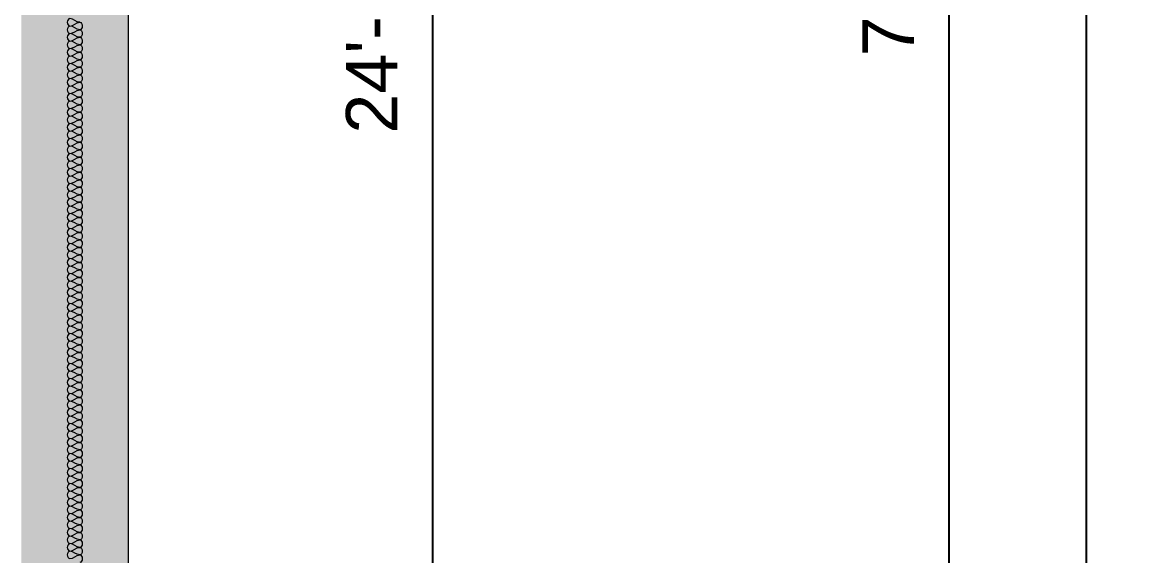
# Model space of a CAD drawing. Header units: inches. Extents: x 1913 to 24953, y -2945 to 1064.
# Drawn here: x 19839.7 to 20099.9, y -809.4 to -685 of the extents above; entities that cross this region are included whole.
import ezdxf

# ---------------------------------------------------------------- set-up
doc = ezdxf.new("R2010")
doc.units = ezdxf.units.IN
doc.header["$MEASUREMENT"] = 0
for name, color, linetype, lineweight in [('A-ANNO-DIMS', 211, 'Continuous', 9), ('A-DETL', 90, 'Continuous', 9), ('A-FLOR', 192, 'Continuous', 13), ('A-WALL', 113, 'Continuous', 13), ('A-WALL-PATT', 111, 'Continuous', 50)]:
    doc.layers.add(name, color=color, linetype=linetype, lineweight=lineweight)
doc.styles.add('Arial', font='arial.ttf', dxfattribs={"height": 12})
doc.dimstyles.new('Linear_-_3_32__Arial', dxfattribs={"dimscale": 12, "dimtxt": 12.243113, "dimasz": 1.333333, "dimexe": 1, "dimexo": 0.666667, "dimgap": 0.666667, "dimtad": 1, "dimdec": 5, "dimrnd": 0.03125, "dimzin": 1, "dimdsep": 46, "dimlunit": 4, "dimtxsty": 'Arial', "dimblk1": 'OBLIQUE', "dimblk2": 'OBLIQUE', "dimsah": 1, "dimcen": 0.09, "dimdle": 1, "dimazin": 0, "dimtfac": 1, "dimtdec": 4, "dimtix": 1, "dimtmove": 0, "dimatfit": 3, "dimfxl": 1, "dimtvp": 1, "dimtfill": 1, "dimfrac": 2, "dimtolj": 1, "dimtzin": 0, "dimarcsym": 2})

# ---------------------------------------------------------------- blocks, each defined once
blk = doc.blocks.new('_Oblique')
at = {"color": 0, "linetype": 'ByBlock', "lineweight": -2}
blk.add_line((-0.5, -0.5), (0.5, 0.5), dxfattribs=at)
blk = doc.blocks.new('*D438')
at = {"layer": 'A-ANNO-DIMS', "color": 0, "lineweight": -2, "transparency": 16777216}
for p, q in [((20087.86, 630.42), (20087.86, -1697.58)), ((19857.24, 618.42), (20099.86, 618.42)), ((19859.97, -1685.58), (20099.86, -1685.58))]:
    blk.add_line(p, q, dxfattribs=at)
at = {"layer": 'Defpoints', "color": 0, "lineweight": 0, "transparency": 16777216}
for p in [(19849.24, 618.42), (19851.97, -1685.58), (20087.86, -1685.58)]:
    blk.add_point(p, dxfattribs=at)
at = {"layer": 'A-ANNO-DIMS', "color": 0, "lineweight": -2, "transparency": 16777216, "xscale": 16, "yscale": 16, "zscale": 16}
for p, rotation in [((20087.86, 618.42), 90), ((20087.86, -1685.58), 270)]:
    blk.add_blockref('_Oblique', p, dxfattribs=dict(at, rotation=rotation))
at = {"layer": 'A-ANNO-DIMS', "color": 0, "lineweight": 0, "transparency": 16777216, "insert": (20073.74, -533.58), "char_height": 12, "width": 73.4587, "attachment_point": 5, "rotation": 90, "style": 'Arial'}
blk.add_mtext('\\A1;192\'-0"', dxfattribs=at)
blk = doc.blocks.new('*D490')
at = {"layer": 'A-ANNO-DIMS', "color": 0, "lineweight": -2, "transparency": 16777216}
for p, q in [((19935.41, -533.58), (19935.41, -845.58)), ((19871.97, -545.58), (19947.41, -545.58)), ((19871.97, -833.58), (19947.41, -833.58))]:
    blk.add_line(p, q, dxfattribs=at)
at = {"layer": 'Defpoints', "color": 0, "lineweight": 0, "transparency": 16777216}
for p in [(19863.97, -545.58), (19863.97, -833.58), (19935.41, -833.58)]:
    blk.add_point(p, dxfattribs=at)
at = {"layer": 'A-ANNO-DIMS', "color": 0, "lineweight": -2, "transparency": 16777216, "xscale": 16, "yscale": 16, "zscale": 16}
for p, rotation in [((19935.41, -545.58), 90), ((19935.41, -833.58), 270)]:
    blk.add_blockref('_Oblique', p, dxfattribs=dict(at, rotation=rotation))
at = {"layer": 'A-ANNO-DIMS', "color": 0, "lineweight": 0, "transparency": 16777216, "insert": (19921.28, -689.58), "char_height": 12, "width": 62.3834, "attachment_point": 5, "rotation": 90, "style": 'Arial'}
blk.add_mtext('\\A1;24\'-0"', dxfattribs=at)
blk = doc.blocks.new('*D499')
at = {"layer": 'A-ANNO-DIMS', "color": 0, "lineweight": -2, "transparency": 16777216}
for p, q in [((20055.86, -1133.58), (20055.86, -209.58)), ((19859.97, -221.58), (20067.86, -221.58)), ((19872.47, -1121.58), (20067.86, -1121.58))]:
    blk.add_line(p, q, dxfattribs=at)
at = {"layer": 'Defpoints', "color": 0, "lineweight": 0, "transparency": 16777216}
for p in [(19851.97, -221.58), (20055.86, -221.58), (19864.47, -1121.58)]:
    blk.add_point(p, dxfattribs=at)
at = {"layer": 'A-ANNO-DIMS', "color": 0, "lineweight": -2, "transparency": 16777216, "xscale": 16, "yscale": 16, "zscale": 16}
for p, rotation in [((20055.86, -221.58), 90), ((20055.86, -1121.58), 270)]:
    blk.add_blockref('_Oblique', p, dxfattribs=dict(at, rotation=rotation))
at = {"layer": 'A-ANNO-DIMS', "color": 0, "lineweight": 0, "transparency": 16777216, "insert": (20041.74, -671.58), "char_height": 12, "width": 62.3834, "attachment_point": 5, "rotation": 90, "style": 'Arial'}
blk.add_mtext('\\A1;75\'-0"', dxfattribs=at)

msp = doc.modelspace()

# ---------------------------------------------------------------- hatches: boundary and pattern name
at = {"layer": 'A-WALL-PATT', "lineweight": 0}
h = msp.add_hatch(dxfattribs=at)
h.set_pattern_fill('FP_1', color=256, style=0, pattern_type=2)
h.set_pattern_definition([(50, (18984.365, 244.067), (36.72335, -3.213), [3.84, -42.24]), (355, (18984.365, 244.067), (-7.1044, 38.51274), [3.072, -33.792]), (100.451, (18987.425, 243.8), (29.62024, 35.29956), [3.263, -35.898]), (46.184, (18984.365, 254.307), (54.6425, -8.4752), [5.76, -63.36]), (96.636, (18988.92, 253.6), (47.854, 49.8752), [4.895, -53.848]), (351.184, (18984.365, 254.307), (47.8553, 49.8749), [4.608, -50.688]), (21, (18989.485, 251.747), (30.56126, -20.614), [3.84, -42.24]), (326, (18989.485, 251.747), (12.4577, 37.1283), [3.072, -33.792]), (71.451, (18992.03, 250.03), (43.02, 16.5135), [3.263, -35.898]), (37.5, (18984.365, 244.067), (0.6228, 17.04428), [1.69, -31.693, 1.69, -32.614, -33.92]), (37.5, (18984.365, 244.067), (0.6228, 17.04428), [-67.686, 1.69, -32.23]), (7.5, (18984.365, 244.067), (13.4694, 20.19387), [1.69, -17.869, 1.69, -30.925, -12.928]), (7.5, (18984.365, 244.067), (13.4694, 20.19387), [-52.173, 1.69, -11.238]), (327.5, (18972.947, 244.067), (27.33168, -1.15522), [1.69, -11.11, 1.69, -38.246, -52.992]), (327.5, (18972.947, 244.067), (27.33168, -1.15522), [-52.736, 1.69, -51.302]), (317.5, (18967.827, 244.067), (29.85903, 5.12498), [1.69, -14.95, 1.69, -24.832, -37.632]), (317.5, (18967.827, 244.067), (29.85903, 5.12498), [-43.162, 1.69, -35.942])])
h.paths.add_polyline_path([(19839.466293, -167.581337), (19864.466293, -167.581337), (19864.466293, -211.581337), (19864.466293, -231.581337), (19864.466293, -1121.581337), (19839.466293, -1121.581337), (19839.466293, -447.581337), (19839.466293, -427.581337), (19839.466293, -322.581337), (19839.466293, -312.581337), (19839.466293, -231.581337), (19839.466293, -211.581337)], flags=0)
h.paths.add_polyline_path([(19839.466293, 37.418663), (19864.466293, 37.418663), (19864.466293, -131.581337), (19839.466293, -131.581337)], flags=0)

# ---------------------------------------------------------------- linework, layer by layer
at = {"layer": 'A-DETL', "lineweight": 0}
for points in [[(19850.799627, -684.081337), (19850.524641, -684.081337), (19849.907946, -684.956337), (19850.524641, -685.831337), (19850.799627, -685.831337)], [(19853.13296, -684.956337), (19852.331245, -684.956337), (19851.601342, -684.081337), (19850.799627, -684.081337)], [(19850.799627, -685.831337), (19850.524641, -685.831337), (19849.907946, -686.706337), (19850.524641, -687.581337), (19850.799627, -687.581337)], [(19850.799627, -685.831337), (19851.601342, -685.831337), (19852.331245, -684.956337), (19853.13296, -684.956337)], [(19853.13296, -686.706337), (19852.331245, -686.706337), (19851.601342, -685.831337), (19850.799627, -685.831337)], [(19850.799627, -687.581337), (19851.601342, -687.581337), (19852.331245, -686.706337), (19853.13296, -686.706337)], [(19853.13296, -684.956337), (19853.407946, -684.956337), (19854.024641, -685.831337), (19853.407946, -686.706337), (19853.13296, -686.706337)], [(19853.13296, -686.706337), (19853.407946, -686.706337), (19854.024641, -687.581337), (19853.407946, -688.456337), (19853.13296, -688.456337)], [(19850.799627, -687.581337), (19850.524641, -687.581337), (19849.907946, -688.456337), (19850.524641, -689.331337), (19850.799627, -689.331337)], [(19850.799627, -689.331337), (19850.524641, -689.331337), (19849.907946, -690.206337), (19850.524641, -691.081337), (19850.799627, -691.081337)], [(19853.13296, -688.456337), (19852.331245, -688.456337), (19851.601342, -687.581337), (19850.799627, -687.581337)], [(19850.799627, -689.331337), (19851.601342, -689.331337), (19852.331245, -688.456337), (19853.13296, -688.456337)], [(19853.13296, -690.206337), (19852.331245, -690.206337), (19851.601342, -689.331337), (19850.799627, -689.331337)], [(19853.13296, -688.456337), (19853.407946, -688.456337), (19854.024641, -689.331337), (19853.407946, -690.206337), (19853.13296, -690.206337)], [(19850.799627, -691.081337), (19850.524641, -691.081337), (19849.907946, -691.956337), (19850.524641, -692.831337), (19850.799627, -692.831337)], [(19850.799627, -691.081337), (19851.601342, -691.081337), (19852.331245, -690.206337), (19853.13296, -690.206337)], [(19853.13296, -691.956337), (19852.331245, -691.956337), (19851.601342, -691.081337), (19850.799627, -691.081337)], [(19850.799627, -692.831337), (19851.601342, -692.831337), (19852.331245, -691.956337), (19853.13296, -691.956337)], [(19853.13296, -690.206337), (19853.407946, -690.206337), (19854.024641, -691.081337), (19853.407946, -691.956337), (19853.13296, -691.956337)], [(19853.13296, -691.956337), (19853.407946, -691.956337), (19854.024641, -692.831337), (19853.407946, -693.706337), (19853.13296, -693.706337)], [(19850.799627, -692.831337), (19850.524641, -692.831337), (19849.907946, -693.706337), (19850.524641, -694.581337), (19850.799627, -694.581337)], [(19850.799627, -694.581337), (19850.524641, -694.581337), (19849.907946, -695.456337), (19850.524641, -696.331337), (19850.799627, -696.331337)], [(19853.13296, -693.706337), (19852.331245, -693.706337), (19851.601342, -692.831337), (19850.799627, -692.831337)], [(19850.799627, -694.581337), (19851.601342, -694.581337), (19852.331245, -693.706337), (19853.13296, -693.706337)], [(19853.13296, -695.456337), (19852.331245, -695.456337), (19851.601342, -694.581337), (19850.799627, -694.581337)], [(19853.13296, -693.706337), (19853.407946, -693.706337), (19854.024641, -694.581337), (19853.407946, -695.456337), (19853.13296, -695.456337)], [(19850.799627, -696.331337), (19850.524641, -696.331337), (19849.907946, -697.206337), (19850.524641, -698.081337), (19850.799627, -698.081337)], [(19850.799627, -696.331337), (19851.601342, -696.331337), (19852.331245, -695.456337), (19853.13296, -695.456337)], [(19853.13296, -697.206337), (19852.331245, -697.206337), (19851.601342, -696.331337), (19850.799627, -696.331337)], [(19853.13296, -695.456337), (19853.407946, -695.456337), (19854.024641, -696.331337), (19853.407946, -697.206337), (19853.13296, -697.206337)], [(19850.799627, -698.081337), (19850.524641, -698.081337), (19849.907946, -698.956337), (19850.524641, -699.831337), (19850.799627, -699.831337)], [(19850.799627, -698.081337), (19851.601342, -698.081337), (19852.331245, -697.206337), (19853.13296, -697.206337)], [(19853.13296, -698.956337), (19852.331245, -698.956337), (19851.601342, -698.081337), (19850.799627, -698.081337)], [(19850.799627, -699.831337), (19851.601342, -699.831337), (19852.331245, -698.956337), (19853.13296, -698.956337)], [(19853.13296, -697.206337), (19853.407946, -697.206337), (19854.024641, -698.081337), (19853.407946, -698.956337), (19853.13296, -698.956337)], [(19853.13296, -698.956337), (19853.407946, -698.956337), (19854.024641, -699.831337), (19853.407946, -700.706337), (19853.13296, -700.706337)], [(19850.799627, -699.831337), (19850.524641, -699.831337), (19849.907946, -700.706337), (19850.524641, -701.581337), (19850.799627, -701.581337)], [(19850.799627, -701.581337), (19850.524641, -701.581337), (19849.907946, -702.456337), (19850.524641, -703.331337), (19850.799627, -703.331337)], [(19853.13296, -700.706337), (19852.331245, -700.706337), (19851.601342, -699.831337), (19850.799627, -699.831337)], [(19850.799627, -701.581337), (19851.601342, -701.581337), (19852.331245, -700.706337), (19853.13296, -700.706337)], [(19853.13296, -702.456337), (19852.331245, -702.456337), (19851.601342, -701.581337), (19850.799627, -701.581337)], [(19853.13296, -700.706337), (19853.407946, -700.706337), (19854.024641, -701.581337), (19853.407946, -702.456337), (19853.13296, -702.456337)], [(19850.799627, -703.331337), (19850.524641, -703.331337), (19849.907946, -704.206337), (19850.524641, -705.081337), (19850.799627, -705.081337)], [(19850.799627, -703.331337), (19851.601342, -703.331337), (19852.331245, -702.456337), (19853.13296, -702.456337)], [(19853.13296, -704.206337), (19852.331245, -704.206337), (19851.601342, -703.331337), (19850.799627, -703.331337)], [(19850.799627, -705.081337), (19851.601342, -705.081337), (19852.331245, -704.206337), (19853.13296, -704.206337)], [(19853.13296, -702.456337), (19853.407946, -702.456337), (19854.024641, -703.331337), (19853.407946, -704.206337), (19853.13296, -704.206337)], [(19853.13296, -704.206337), (19853.407946, -704.206337), (19854.024641, -705.081337), (19853.407946, -705.956337), (19853.13296, -705.956337)], [(19850.799627, -705.081337), (19850.524641, -705.081337), (19849.907946, -705.956337), (19850.524641, -706.831337), (19850.799627, -706.831337)], [(19850.799627, -706.831337), (19850.524641, -706.831337), (19849.907946, -707.706337), (19850.524641, -708.581337), (19850.799627, -708.581337)], [(19853.13296, -705.956337), (19852.331245, -705.956337), (19851.601342, -705.081337), (19850.799627, -705.081337)], [(19850.799627, -706.831337), (19851.601342, -706.831337), (19852.331245, -705.956337), (19853.13296, -705.956337)], [(19853.13296, -707.706337), (19852.331245, -707.706337), (19851.601342, -706.831337), (19850.799627, -706.831337)], [(19853.13296, -705.956337), (19853.407946, -705.956337), (19854.024641, -706.831337), (19853.407946, -707.706337), (19853.13296, -707.706337)], [(19850.799627, -708.581337), (19850.524641, -708.581337), (19849.907946, -709.456337), (19850.524641, -710.331337), (19850.799627, -710.331337)], [(19850.799627, -708.581337), (19851.601342, -708.581337), (19852.331245, -707.706337), (19853.13296, -707.706337)], [(19853.13296, -709.456337), (19852.331245, -709.456337), (19851.601342, -708.581337), (19850.799627, -708.581337)], [(19850.799627, -710.331337), (19851.601342, -710.331337), (19852.331245, -709.456337), (19853.13296, -709.456337)], [(19853.13296, -707.706337), (19853.407946, -707.706337), (19854.024641, -708.581337), (19853.407946, -709.456337), (19853.13296, -709.456337)], [(19853.13296, -709.456337), (19853.407946, -709.456337), (19854.024641, -710.331337), (19853.407946, -711.206337), (19853.13296, -711.206337)], [(19850.799627, -710.331337), (19850.524641, -710.331337), (19849.907946, -711.206337), (19850.524641, -712.081337), (19850.799627, -712.081337)], [(19850.799627, -712.081337), (19850.524641, -712.081337), (19849.907946, -712.956337), (19850.524641, -713.831337), (19850.799627, -713.831337)], [(19853.13296, -711.206337), (19852.331245, -711.206337), (19851.601342, -710.331337), (19850.799627, -710.331337)], [(19850.799627, -712.081337), (19851.601342, -712.081337), (19852.331245, -711.206337), (19853.13296, -711.206337)], [(19853.13296, -712.956337), (19852.331245, -712.956337), (19851.601342, -712.081337), (19850.799627, -712.081337)], [(19853.13296, -711.206337), (19853.407946, -711.206337), (19854.024641, -712.081337), (19853.407946, -712.956337), (19853.13296, -712.956337)], [(19850.799627, -713.831337), (19850.524641, -713.831337), (19849.907946, -714.706337), (19850.524641, -715.581337), (19850.799627, -715.581337)], [(19850.799627, -713.831337), (19851.601342, -713.831337), (19852.331245, -712.956337), (19853.13296, -712.956337)], [(19853.13296, -714.706337), (19852.331245, -714.706337), (19851.601342, -713.831337), (19850.799627, -713.831337)], [(19850.799627, -715.581337), (19851.601342, -715.581337), (19852.331245, -714.706337), (19853.13296, -714.706337)], [(19853.13296, -712.956337), (19853.407946, -712.956337), (19854.024641, -713.831337), (19853.407946, -714.706337), (19853.13296, -714.706337)], [(19853.13296, -714.706337), (19853.407946, -714.706337), (19854.024641, -715.581337), (19853.407946, -716.456337), (19853.13296, -716.456337)], [(19850.799627, -715.581337), (19850.524641, -715.581337), (19849.907946, -716.456337), (19850.524641, -717.331337), (19850.799627, -717.331337)], [(19850.799627, -717.331337), (19850.524641, -717.331337), (19849.907946, -718.206337), (19850.524641, -719.081337), (19850.799627, -719.081337)], [(19853.13296, -716.456337), (19852.331245, -716.456337), (19851.601342, -715.581337), (19850.799627, -715.581337)], [(19850.799627, -717.331337), (19851.601342, -717.331337), (19852.331245, -716.456337), (19853.13296, -716.456337)], [(19853.13296, -718.206337), (19852.331245, -718.206337), (19851.601342, -717.331337), (19850.799627, -717.331337)], [(19853.13296, -716.456337), (19853.407946, -716.456337), (19854.024641, -717.331337), (19853.407946, -718.206337), (19853.13296, -718.206337)], [(19850.799627, -719.081337), (19850.524641, -719.081337), (19849.907946, -719.956337), (19850.524641, -720.831337), (19850.799627, -720.831337)], [(19850.799627, -719.081337), (19851.601342, -719.081337), (19852.331245, -718.206337), (19853.13296, -718.206337)], [(19853.13296, -719.956337), (19852.331245, -719.956337), (19851.601342, -719.081337), (19850.799627, -719.081337)], [(19850.799627, -720.831337), (19851.601342, -720.831337), (19852.331245, -719.956337), (19853.13296, -719.956337)], [(19853.13296, -718.206337), (19853.407946, -718.206337), (19854.024641, -719.081337), (19853.407946, -719.956337), (19853.13296, -719.956337)], [(19853.13296, -719.956337), (19853.407946, -719.956337), (19854.024641, -720.831337), (19853.407946, -721.706337), (19853.13296, -721.706337)], [(19850.799627, -720.831337), (19850.524641, -720.831337), (19849.907946, -721.706337), (19850.524641, -722.581337), (19850.799627, -722.581337)], [(19850.799627, -722.581337), (19850.524641, -722.581337), (19849.907946, -723.456337), (19850.524641, -724.331337), (19850.799627, -724.331337)], [(19853.13296, -721.706337), (19852.331245, -721.706337), (19851.601342, -720.831337), (19850.799627, -720.831337)], [(19850.799627, -722.581337), (19851.601342, -722.581337), (19852.331245, -721.706337), (19853.13296, -721.706337)], [(19853.13296, -723.456337), (19852.331245, -723.456337), (19851.601342, -722.581337), (19850.799627, -722.581337)], [(19853.13296, -721.706337), (19853.407946, -721.706337), (19854.024641, -722.581337), (19853.407946, -723.456337), (19853.13296, -723.456337)], [(19850.799627, -724.331337), (19850.524641, -724.331337), (19849.907946, -725.206337), (19850.524641, -726.081337), (19850.799627, -726.081337)], [(19850.799627, -724.331337), (19851.601342, -724.331337), (19852.331245, -723.456337), (19853.13296, -723.456337)], [(19853.13296, -725.206337), (19852.331245, -725.206337), (19851.601342, -724.331337), (19850.799627, -724.331337)], [(19850.799627, -726.081337), (19851.601342, -726.081337), (19852.331245, -725.206337), (19853.13296, -725.206337)], [(19853.13296, -723.456337), (19853.407946, -723.456337), (19854.024641, -724.331337), (19853.407946, -725.206337), (19853.13296, -725.206337)], [(19853.13296, -725.206337), (19853.407946, -725.206337), (19854.024641, -726.081337), (19853.407946, -726.956337), (19853.13296, -726.956337)], [(19850.799627, -726.081337), (19850.524641, -726.081337), (19849.907946, -726.956337), (19850.524641, -727.831337), (19850.799627, -727.831337)], [(19850.799627, -727.831337), (19850.524641, -727.831337), (19849.907946, -728.706337), (19850.524641, -729.581337), (19850.799627, -729.581337)], [(19853.13296, -726.956337), (19852.331245, -726.956337), (19851.601342, -726.081337), (19850.799627, -726.081337)], [(19850.799627, -727.831337), (19851.601342, -727.831337), (19852.331245, -726.956337), (19853.13296, -726.956337)], [(19853.13296, -728.706337), (19852.331245, -728.706337), (19851.601342, -727.831337), (19850.799627, -727.831337)], [(19853.13296, -726.956337), (19853.407946, -726.956337), (19854.024641, -727.831337), (19853.407946, -728.706337), (19853.13296, -728.706337)], [(19850.799627, -729.581337), (19850.524641, -729.581337), (19849.907946, -730.456337), (19850.524641, -731.331337), (19850.799627, -731.331337)], [(19850.799627, -729.581337), (19851.601342, -729.581337), (19852.331245, -728.706337), (19853.13296, -728.706337)], [(19853.13296, -730.456337), (19852.331245, -730.456337), (19851.601342, -729.581337), (19850.799627, -729.581337)], [(19850.799627, -731.331337), (19851.601342, -731.331337), (19852.331245, -730.456337), (19853.13296, -730.456337)], [(19853.13296, -728.706337), (19853.407946, -728.706337), (19854.024641, -729.581337), (19853.407946, -730.456337), (19853.13296, -730.456337)], [(19853.13296, -730.456337), (19853.407946, -730.456337), (19854.024641, -731.331337), (19853.407946, -732.206337), (19853.13296, -732.206337)], [(19850.799627, -731.331337), (19850.524641, -731.331337), (19849.907946, -732.206337), (19850.524641, -733.081337), (19850.799627, -733.081337)], [(19850.799627, -733.081337), (19850.524641, -733.081337), (19849.907946, -733.956337), (19850.524641, -734.831337), (19850.799627, -734.831337)], [(19853.13296, -732.206337), (19852.331245, -732.206337), (19851.601342, -731.331337), (19850.799627, -731.331337)], [(19850.799627, -733.081337), (19851.601342, -733.081337), (19852.331245, -732.206337), (19853.13296, -732.206337)], [(19853.13296, -733.956337), (19852.331245, -733.956337), (19851.601342, -733.081337), (19850.799627, -733.081337)], [(19853.13296, -732.206337), (19853.407946, -732.206337), (19854.024641, -733.081337), (19853.407946, -733.956337), (19853.13296, -733.956337)], [(19850.799627, -734.831337), (19850.524641, -734.831337), (19849.907946, -735.706337), (19850.524641, -736.581337), (19850.799627, -736.581337)], [(19850.799627, -734.831337), (19851.601342, -734.831337), (19852.331245, -733.956337), (19853.13296, -733.956337)], [(19853.13296, -735.706337), (19852.331245, -735.706337), (19851.601342, -734.831337), (19850.799627, -734.831337)], [(19850.799627, -736.581337), (19851.601342, -736.581337), (19852.331245, -735.706337), (19853.13296, -735.706337)], [(19853.13296, -733.956337), (19853.407946, -733.956337), (19854.024641, -734.831337), (19853.407946, -735.706337), (19853.13296, -735.706337)], [(19853.13296, -735.706337), (19853.407946, -735.706337), (19854.024641, -736.581337), (19853.407946, -737.456337), (19853.13296, -737.456337)], [(19850.799627, -736.581337), (19850.524641, -736.581337), (19849.907946, -737.456337), (19850.524641, -738.331337), (19850.799627, -738.331337)], [(19850.799627, -738.331337), (19850.524641, -738.331337), (19849.907946, -739.206337), (19850.524641, -740.081337), (19850.799627, -740.081337)], [(19853.13296, -737.456337), (19852.331245, -737.456337), (19851.601342, -736.581337), (19850.799627, -736.581337)], [(19850.799627, -738.331337), (19851.601342, -738.331337), (19852.331245, -737.456337), (19853.13296, -737.456337)], [(19853.13296, -739.206337), (19852.331245, -739.206337), (19851.601342, -738.331337), (19850.799627, -738.331337)], [(19853.13296, -737.456337), (19853.407946, -737.456337), (19854.024641, -738.331337), (19853.407946, -739.206337), (19853.13296, -739.206337)], [(19850.799627, -740.081337), (19850.524641, -740.081337), (19849.907946, -740.956337), (19850.524641, -741.831337), (19850.799627, -741.831337)], [(19850.799627, -740.081337), (19851.601342, -740.081337), (19852.331245, -739.206337), (19853.13296, -739.206337)], [(19853.13296, -740.956337), (19852.331245, -740.956337), (19851.601342, -740.081337), (19850.799627, -740.081337)], [(19850.799627, -741.831337), (19851.601342, -741.831337), (19852.331245, -740.956337), (19853.13296, -740.956337)], [(19853.13296, -739.206337), (19853.407946, -739.206337), (19854.024641, -740.081337), (19853.407946, -740.956337), (19853.13296, -740.956337)], [(19853.13296, -740.956337), (19853.407946, -740.956337), (19854.024641, -741.831337), (19853.407946, -742.706337), (19853.13296, -742.706337)], [(19850.799627, -741.831337), (19850.524641, -741.831337), (19849.907946, -742.706337), (19850.524641, -743.581337), (19850.799627, -743.581337)], [(19850.799627, -743.581337), (19850.524641, -743.581337), (19849.907946, -744.456337), (19850.524641, -745.331337), (19850.799627, -745.331337)], [(19853.13296, -742.706337), (19852.331245, -742.706337), (19851.601342, -741.831337), (19850.799627, -741.831337)], [(19850.799627, -743.581337), (19851.601342, -743.581337), (19852.331245, -742.706337), (19853.13296, -742.706337)], [(19853.13296, -744.456337), (19852.331245, -744.456337), (19851.601342, -743.581337), (19850.799627, -743.581337)], [(19853.13296, -742.706337), (19853.407946, -742.706337), (19854.024641, -743.581337), (19853.407946, -744.456337), (19853.13296, -744.456337)], [(19850.799627, -745.331337), (19850.524641, -745.331337), (19849.907946, -746.206337), (19850.524641, -747.081337), (19850.799627, -747.081337)], [(19850.799627, -745.331337), (19851.601342, -745.331337), (19852.331245, -744.456337), (19853.13296, -744.456337)], [(19853.13296, -746.206337), (19852.331245, -746.206337), (19851.601342, -745.331337), (19850.799627, -745.331337)], [(19850.799627, -747.081337), (19851.601342, -747.081337), (19852.331245, -746.206337), (19853.13296, -746.206337)], [(19853.13296, -744.456337), (19853.407946, -744.456337), (19854.024641, -745.331337), (19853.407946, -746.206337), (19853.13296, -746.206337)], [(19853.13296, -746.206337), (19853.407946, -746.206337), (19854.024641, -747.081337), (19853.407946, -747.956337), (19853.13296, -747.956337)], [(19850.799627, -747.081337), (19850.524641, -747.081337), (19849.907946, -747.956337), (19850.524641, -748.831337), (19850.799627, -748.831337)], [(19850.799627, -748.831337), (19850.524641, -748.831337), (19849.907946, -749.706337), (19850.524641, -750.581337), (19850.799627, -750.581337)], [(19853.13296, -747.956337), (19852.331245, -747.956337), (19851.601342, -747.081337), (19850.799627, -747.081337)], [(19850.799627, -748.831337), (19851.601342, -748.831337), (19852.331245, -747.956337), (19853.13296, -747.956337)], [(19853.13296, -749.706337), (19852.331245, -749.706337), (19851.601342, -748.831337), (19850.799627, -748.831337)], [(19853.13296, -747.956337), (19853.407946, -747.956337), (19854.024641, -748.831337), (19853.407946, -749.706337), (19853.13296, -749.706337)], [(19850.799627, -750.581337), (19850.524641, -750.581337), (19849.907946, -751.456337), (19850.524641, -752.331337), (19850.799627, -752.331337)], [(19850.799627, -750.581337), (19851.601342, -750.581337), (19852.331245, -749.706337), (19853.13296, -749.706337)], [(19853.13296, -751.456337), (19852.331245, -751.456337), (19851.601342, -750.581337), (19850.799627, -750.581337)], [(19850.799627, -752.331337), (19851.601342, -752.331337), (19852.331245, -751.456337), (19853.13296, -751.456337)], [(19853.13296, -749.706337), (19853.407946, -749.706337), (19854.024641, -750.581337), (19853.407946, -751.456337), (19853.13296, -751.456337)], [(19853.13296, -751.456337), (19853.407946, -751.456337), (19854.024641, -752.331337), (19853.407946, -753.206337), (19853.13296, -753.206337)], [(19850.799627, -752.331337), (19850.524641, -752.331337), (19849.907946, -753.206337), (19850.524641, -754.081337), (19850.799627, -754.081337)], [(19850.799627, -754.081337), (19850.524641, -754.081337), (19849.907946, -754.956337), (19850.524641, -755.831337), (19850.799627, -755.831337)], [(19853.13296, -753.206337), (19852.331245, -753.206337), (19851.601342, -752.331337), (19850.799627, -752.331337)], [(19850.799627, -754.081337), (19851.601342, -754.081337), (19852.331245, -753.206337), (19853.13296, -753.206337)], [(19853.13296, -754.956337), (19852.331245, -754.956337), (19851.601342, -754.081337), (19850.799627, -754.081337)], [(19853.13296, -753.206337), (19853.407946, -753.206337), (19854.024641, -754.081337), (19853.407946, -754.956337), (19853.13296, -754.956337)], [(19850.799627, -755.831337), (19850.524641, -755.831337), (19849.907946, -756.706337), (19850.524641, -757.581337), (19850.799627, -757.581337)], [(19850.799627, -755.831337), (19851.601342, -755.831337), (19852.331245, -754.956337), (19853.13296, -754.956337)], [(19853.13296, -756.706337), (19852.331245, -756.706337), (19851.601342, -755.831337), (19850.799627, -755.831337)], [(19850.799627, -757.581337), (19851.601342, -757.581337), (19852.331245, -756.706337), (19853.13296, -756.706337)], [(19853.13296, -754.956337), (19853.407946, -754.956337), (19854.024641, -755.831337), (19853.407946, -756.706337), (19853.13296, -756.706337)], [(19853.13296, -756.706337), (19853.407946, -756.706337), (19854.024641, -757.581337), (19853.407946, -758.456337), (19853.13296, -758.456337)], [(19850.799627, -757.581337), (19850.524641, -757.581337), (19849.907946, -758.456337), (19850.524641, -759.331337), (19850.799627, -759.331337)], [(19850.799627, -759.331337), (19850.524641, -759.331337), (19849.907946, -760.206337), (19850.524641, -761.081337), (19850.799627, -761.081337)], [(19853.13296, -758.456337), (19852.331245, -758.456337), (19851.601342, -757.581337), (19850.799627, -757.581337)], [(19850.799627, -759.331337), (19851.601342, -759.331337), (19852.331245, -758.456337), (19853.13296, -758.456337)], [(19853.13296, -760.206337), (19852.331245, -760.206337), (19851.601342, -759.331337), (19850.799627, -759.331337)], [(19853.13296, -758.456337), (19853.407946, -758.456337), (19854.024641, -759.331337), (19853.407946, -760.206337), (19853.13296, -760.206337)], [(19850.799627, -761.081337), (19850.524641, -761.081337), (19849.907946, -761.956337), (19850.524641, -762.831337), (19850.799627, -762.831337)], [(19850.799627, -761.081337), (19851.601342, -761.081337), (19852.331245, -760.206337), (19853.13296, -760.206337)], [(19853.13296, -761.956337), (19852.331245, -761.956337), (19851.601342, -761.081337), (19850.799627, -761.081337)], [(19850.799627, -762.831337), (19851.601342, -762.831337), (19852.331245, -761.956337), (19853.13296, -761.956337)], [(19853.13296, -760.206337), (19853.407946, -760.206337), (19854.024641, -761.081337), (19853.407946, -761.956337), (19853.13296, -761.956337)], [(19853.13296, -761.956337), (19853.407946, -761.956337), (19854.024641, -762.831337), (19853.407946, -763.706337), (19853.13296, -763.706337)], [(19850.799627, -762.831337), (19850.524641, -762.831337), (19849.907946, -763.706337), (19850.524641, -764.581337), (19850.799627, -764.581337)], [(19850.799627, -764.581337), (19850.524641, -764.581337), (19849.907946, -765.456337), (19850.524641, -766.331337), (19850.799627, -766.331337)], [(19853.13296, -763.706337), (19852.331245, -763.706337), (19851.601342, -762.831337), (19850.799627, -762.831337)], [(19850.799627, -764.581337), (19851.601342, -764.581337), (19852.331245, -763.706337), (19853.13296, -763.706337)], [(19853.13296, -765.456337), (19852.331245, -765.456337), (19851.601342, -764.581337), (19850.799627, -764.581337)], [(19853.13296, -763.706337), (19853.407946, -763.706337), (19854.024641, -764.581337), (19853.407946, -765.456337), (19853.13296, -765.456337)], [(19850.799627, -766.331337), (19850.524641, -766.331337), (19849.907946, -767.206337), (19850.524641, -768.081337), (19850.799627, -768.081337)], [(19850.799627, -766.331337), (19851.601342, -766.331337), (19852.331245, -765.456337), (19853.13296, -765.456337)], [(19853.13296, -767.206337), (19852.331245, -767.206337), (19851.601342, -766.331337), (19850.799627, -766.331337)], [(19850.799627, -768.081337), (19851.601342, -768.081337), (19852.331245, -767.206337), (19853.13296, -767.206337)], [(19853.13296, -765.456337), (19853.407946, -765.456337), (19854.024641, -766.331337), (19853.407946, -767.206337), (19853.13296, -767.206337)], [(19853.13296, -767.206337), (19853.407946, -767.206337), (19854.024641, -768.081337), (19853.407946, -768.956337), (19853.13296, -768.956337)], [(19850.799627, -768.081337), (19850.524641, -768.081337), (19849.907946, -768.956337), (19850.524641, -769.831337), (19850.799627, -769.831337)], [(19850.799627, -769.831337), (19850.524641, -769.831337), (19849.907946, -770.706337), (19850.524641, -771.581337), (19850.799627, -771.581337)], [(19853.13296, -768.956337), (19852.331245, -768.956337), (19851.601342, -768.081337), (19850.799627, -768.081337)], [(19850.799627, -769.831337), (19851.601342, -769.831337), (19852.331245, -768.956337), (19853.13296, -768.956337)], [(19853.13296, -770.706337), (19852.331245, -770.706337), (19851.601342, -769.831337), (19850.799627, -769.831337)], [(19853.13296, -768.956337), (19853.407946, -768.956337), (19854.024641, -769.831337), (19853.407946, -770.706337), (19853.13296, -770.706337)], [(19850.799627, -771.581337), (19850.524641, -771.581337), (19849.907946, -772.456337), (19850.524641, -773.331337), (19850.799627, -773.331337)], [(19850.799627, -771.581337), (19851.601342, -771.581337), (19852.331245, -770.706337), (19853.13296, -770.706337)], [(19853.13296, -772.456337), (19852.331245, -772.456337), (19851.601342, -771.581337), (19850.799627, -771.581337)], [(19850.799627, -773.331337), (19851.601342, -773.331337), (19852.331245, -772.456337), (19853.13296, -772.456337)], [(19853.13296, -770.706337), (19853.407946, -770.706337), (19854.024641, -771.581337), (19853.407946, -772.456337), (19853.13296, -772.456337)], [(19853.13296, -772.456337), (19853.407946, -772.456337), (19854.024641, -773.331337), (19853.407946, -774.206337), (19853.13296, -774.206337)], [(19850.799627, -773.331337), (19850.524641, -773.331337), (19849.907946, -774.206337), (19850.524641, -775.081337), (19850.799627, -775.081337)], [(19850.799627, -775.081337), (19850.524641, -775.081337), (19849.907946, -775.956337), (19850.524641, -776.831337), (19850.799627, -776.831337)], [(19853.13296, -774.206337), (19852.331245, -774.206337), (19851.601342, -773.331337), (19850.799627, -773.331337)], [(19850.799627, -775.081337), (19851.601342, -775.081337), (19852.331245, -774.206337), (19853.13296, -774.206337)], [(19853.13296, -775.956337), (19852.331245, -775.956337), (19851.601342, -775.081337), (19850.799627, -775.081337)], [(19853.13296, -774.206337), (19853.407946, -774.206337), (19854.024641, -775.081337), (19853.407946, -775.956337), (19853.13296, -775.956337)], [(19850.799627, -776.831337), (19850.524641, -776.831337), (19849.907946, -777.706337), (19850.524641, -778.581337), (19850.799627, -778.581337)], [(19850.799627, -776.831337), (19851.601342, -776.831337), (19852.331245, -775.956337), (19853.13296, -775.956337)], [(19853.13296, -777.706337), (19852.331245, -777.706337), (19851.601342, -776.831337), (19850.799627, -776.831337)], [(19850.799627, -778.581337), (19851.601342, -778.581337), (19852.331245, -777.706337), (19853.13296, -777.706337)], [(19853.13296, -775.956337), (19853.407946, -775.956337), (19854.024641, -776.831337), (19853.407946, -777.706337), (19853.13296, -777.706337)], [(19853.13296, -777.706337), (19853.407946, -777.706337), (19854.024641, -778.581337), (19853.407946, -779.456337), (19853.13296, -779.456337)], [(19850.799627, -778.581337), (19850.524641, -778.581337), (19849.907946, -779.456337), (19850.524641, -780.331337), (19850.799627, -780.331337)], [(19850.799627, -780.331337), (19850.524641, -780.331337), (19849.907946, -781.206337), (19850.524641, -782.081337), (19850.799627, -782.081337)], [(19853.13296, -779.456337), (19852.331245, -779.456337), (19851.601342, -778.581337), (19850.799627, -778.581337)], [(19850.799627, -780.331337), (19851.601342, -780.331337), (19852.331245, -779.456337), (19853.13296, -779.456337)], [(19853.13296, -781.206337), (19852.331245, -781.206337), (19851.601342, -780.331337), (19850.799627, -780.331337)], [(19853.13296, -779.456337), (19853.407946, -779.456337), (19854.024641, -780.331337), (19853.407946, -781.206337), (19853.13296, -781.206337)], [(19850.799627, -782.081337), (19850.524641, -782.081337), (19849.907946, -782.956337), (19850.524641, -783.831337), (19850.799627, -783.831337)], [(19850.799627, -782.081337), (19851.601342, -782.081337), (19852.331245, -781.206337), (19853.13296, -781.206337)], [(19853.13296, -782.956337), (19852.331245, -782.956337), (19851.601342, -782.081337), (19850.799627, -782.081337)], [(19850.799627, -783.831337), (19851.601342, -783.831337), (19852.331245, -782.956337), (19853.13296, -782.956337)], [(19853.13296, -781.206337), (19853.407946, -781.206337), (19854.024641, -782.081337), (19853.407946, -782.956337), (19853.13296, -782.956337)], [(19853.13296, -782.956337), (19853.407946, -782.956337), (19854.024641, -783.831337), (19853.407946, -784.706337), (19853.13296, -784.706337)], [(19850.799627, -783.831337), (19850.524641, -783.831337), (19849.907946, -784.706337), (19850.524641, -785.581337), (19850.799627, -785.581337)], [(19850.799627, -785.581337), (19850.524641, -785.581337), (19849.907946, -786.456337), (19850.524641, -787.331337), (19850.799627, -787.331337)], [(19853.13296, -784.706337), (19852.331245, -784.706337), (19851.601342, -783.831337), (19850.799627, -783.831337)], [(19850.799627, -785.581337), (19851.601342, -785.581337), (19852.331245, -784.706337), (19853.13296, -784.706337)], [(19853.13296, -786.456337), (19852.331245, -786.456337), (19851.601342, -785.581337), (19850.799627, -785.581337)], [(19853.13296, -784.706337), (19853.407946, -784.706337), (19854.024641, -785.581337), (19853.407946, -786.456337), (19853.13296, -786.456337)], [(19850.799627, -787.331337), (19850.524641, -787.331337), (19849.907946, -788.206337), (19850.524641, -789.081337), (19850.799627, -789.081337)], [(19850.799627, -787.331337), (19851.601342, -787.331337), (19852.331245, -786.456337), (19853.13296, -786.456337)], [(19853.13296, -788.206337), (19852.331245, -788.206337), (19851.601342, -787.331337), (19850.799627, -787.331337)], [(19850.799627, -789.081337), (19851.601342, -789.081337), (19852.331245, -788.206337), (19853.13296, -788.206337)], [(19853.13296, -786.456337), (19853.407946, -786.456337), (19854.024641, -787.331337), (19853.407946, -788.206337), (19853.13296, -788.206337)], [(19853.13296, -788.206337), (19853.407946, -788.206337), (19854.024641, -789.081337), (19853.407946, -789.956337), (19853.13296, -789.956337)], [(19850.799627, -789.081337), (19850.524641, -789.081337), (19849.907946, -789.956337), (19850.524641, -790.831337), (19850.799627, -790.831337)], [(19850.799627, -790.831337), (19850.524641, -790.831337), (19849.907946, -791.706337), (19850.524641, -792.581337), (19850.799627, -792.581337)], [(19853.13296, -789.956337), (19852.331245, -789.956337), (19851.601342, -789.081337), (19850.799627, -789.081337)], [(19850.799627, -790.831337), (19851.601342, -790.831337), (19852.331245, -789.956337), (19853.13296, -789.956337)], [(19853.13296, -791.706337), (19852.331245, -791.706337), (19851.601342, -790.831337), (19850.799627, -790.831337)], [(19853.13296, -789.956337), (19853.407946, -789.956337), (19854.024641, -790.831337), (19853.407946, -791.706337), (19853.13296, -791.706337)], [(19850.799627, -792.581337), (19850.524641, -792.581337), (19849.907946, -793.456337), (19850.524641, -794.331337), (19850.799627, -794.331337)], [(19850.799627, -792.581337), (19851.601342, -792.581337), (19852.331245, -791.706337), (19853.13296, -791.706337)], [(19853.13296, -793.456337), (19852.331245, -793.456337), (19851.601342, -792.581337), (19850.799627, -792.581337)], [(19853.13296, -791.706337), (19853.407946, -791.706337), (19854.024641, -792.581337), (19853.407946, -793.456337), (19853.13296, -793.456337)], [(19850.799627, -794.331337), (19850.524641, -794.331337), (19849.907946, -795.206337), (19850.524641, -796.081337), (19850.799627, -796.081337)], [(19850.799627, -794.331337), (19851.601342, -794.331337), (19852.331245, -793.456337), (19853.13296, -793.456337)], [(19853.13296, -795.206337), (19852.331245, -795.206337), (19851.601342, -794.331337), (19850.799627, -794.331337)], [(19850.799627, -796.081337), (19851.601342, -796.081337), (19852.331245, -795.206337), (19853.13296, -795.206337)], [(19853.13296, -793.456337), (19853.407946, -793.456337), (19854.024641, -794.331337), (19853.407946, -795.206337), (19853.13296, -795.206337)], [(19853.13296, -795.206337), (19853.407946, -795.206337), (19854.024641, -796.081337), (19853.407946, -796.956337), (19853.13296, -796.956337)], [(19850.799627, -796.081337), (19850.524641, -796.081337), (19849.907946, -796.956337), (19850.524641, -797.831337), (19850.799627, -797.831337)], [(19850.799627, -797.831337), (19850.524641, -797.831337), (19849.907946, -798.706337), (19850.524641, -799.581337), (19850.799627, -799.581337)], [(19853.13296, -796.956337), (19852.331245, -796.956337), (19851.601342, -796.081337), (19850.799627, -796.081337)], [(19850.799627, -797.831337), (19851.601342, -797.831337), (19852.331245, -796.956337), (19853.13296, -796.956337)], [(19853.13296, -798.706337), (19852.331245, -798.706337), (19851.601342, -797.831337), (19850.799627, -797.831337)], [(19853.13296, -796.956337), (19853.407946, -796.956337), (19854.024641, -797.831337), (19853.407946, -798.706337), (19853.13296, -798.706337)], [(19850.799627, -799.581337), (19850.524641, -799.581337), (19849.907946, -800.456337), (19850.524641, -801.331337), (19850.799627, -801.331337)], [(19850.799627, -799.581337), (19851.601342, -799.581337), (19852.331245, -798.706337), (19853.13296, -798.706337)], [(19853.13296, -800.456337), (19852.331245, -800.456337), (19851.601342, -799.581337), (19850.799627, -799.581337)], [(19850.799627, -801.331337), (19851.601342, -801.331337), (19852.331245, -800.456337), (19853.13296, -800.456337)], [(19853.13296, -798.706337), (19853.407946, -798.706337), (19854.024641, -799.581337), (19853.407946, -800.456337), (19853.13296, -800.456337)], [(19853.13296, -800.456337), (19853.407946, -800.456337), (19854.024641, -801.331337), (19853.407946, -802.206337), (19853.13296, -802.206337)], [(19850.799627, -801.331337), (19850.524641, -801.331337), (19849.907946, -802.206337), (19850.524641, -803.081337), (19850.799627, -803.081337)], [(19850.799627, -803.081337), (19850.524641, -803.081337), (19849.907946, -803.956337), (19850.524641, -804.831337), (19850.799627, -804.831337)], [(19853.13296, -802.206337), (19852.331245, -802.206337), (19851.601342, -801.331337), (19850.799627, -801.331337)], [(19850.799627, -803.081337), (19851.601342, -803.081337), (19852.331245, -802.206337), (19853.13296, -802.206337)], [(19853.13296, -803.956337), (19852.331245, -803.956337), (19851.601342, -803.081337), (19850.799627, -803.081337)], [(19853.13296, -802.206337), (19853.407946, -802.206337), (19854.024641, -803.081337), (19853.407946, -803.956337), (19853.13296, -803.956337)], [(19850.799627, -804.831337), (19850.524641, -804.831337), (19849.907946, -805.706337), (19850.524641, -806.581337), (19850.799627, -806.581337)], [(19850.799627, -804.831337), (19851.601342, -804.831337), (19852.331245, -803.956337), (19853.13296, -803.956337)], [(19853.13296, -805.706337), (19852.331245, -805.706337), (19851.601342, -804.831337), (19850.799627, -804.831337)], [(19850.799627, -806.581337), (19851.601342, -806.581337), (19852.331245, -805.706337), (19853.13296, -805.706337)], [(19853.13296, -803.956337), (19853.407946, -803.956337), (19854.024641, -804.831337), (19853.407946, -805.706337), (19853.13296, -805.706337)], [(19853.13296, -805.706337), (19853.407946, -805.706337), (19854.024641, -806.581337), (19853.407946, -807.456337), (19853.13296, -807.456337)], [(19850.799627, -806.581337), (19850.524641, -806.581337), (19849.907946, -807.456337), (19850.524641, -808.331337), (19850.799627, -808.331337)], [(19850.799627, -808.331337), (19850.524641, -808.331337), (19849.907946, -809.206337), (19850.524641, -810.081337), (19850.799627, -810.081337)], [(19853.13296, -807.456337), (19852.331245, -807.456337), (19851.601342, -806.581337), (19850.799627, -806.581337)], [(19850.799627, -808.331337), (19851.601342, -808.331337), (19852.331245, -807.456337), (19853.13296, -807.456337)], [(19853.13296, -809.206337), (19852.331245, -809.206337), (19851.601342, -808.331337), (19850.799627, -808.331337)], [(19853.13296, -807.456337), (19853.407946, -807.456337), (19854.024641, -808.331337), (19853.407946, -809.206337), (19853.13296, -809.206337)], [(19850.799627, -810.081337), (19851.601342, -810.081337), (19852.331245, -809.206337), (19853.13296, -809.206337)], [(19853.13296, -809.206337), (19853.407946, -809.206337), (19854.024641, -810.081337), (19853.407946, -810.956337), (19853.13296, -810.956337)]]:
    msp.add_open_spline(points, degree=3, dxfattribs=at)
at = {"layer": 'A-FLOR', "lineweight": 0}
msp.add_line((19864.466293, -1673.081337), (19864.466293, -231.581337), dxfattribs=at)
at = {"layer": 'A-WALL', "lineweight": 0}
msp.add_line((19864.466293, -1121.581337), (19864.466293, -231.581337), dxfattribs=at)

# ---------------------------------------------------------------- dimensions: what is measured, and where the dimension line sits
at = {"layer": 'A-ANNO-DIMS', "color": 1, "lineweight": 0}
for base, p1, p2, picture, middle in [((20087.863511, -1685.581337), (19849.239517, 618.418663), (19851.966293, -1685.581337), '*D438', (20073.736635, -533.581337)), ((20055.863511, -221.581337), (19864.466293, -1121.581337), (19851.966293, -221.581337), '*D499', (20041.736635, -671.581337)), ((19935.406631, -833.581337), (19863.966293, -545.581337), (19863.966293, -833.581337), '*D490', (19921.279755, -689.581337))]:
    dim = msp.add_linear_dim(base=base, p1=p1, p2=p2, angle=90, dimstyle='Linear_-_3_32__Arial', override={"dimpost": '<>', "dimfxl": 60, "dimtfill": 0}, dxfattribs=at)
    dim.commit()
    dim.dimension.update_dxf_attribs({"geometry": picture, "text_midpoint": middle})

doc.saveas('drawing.dxf')
